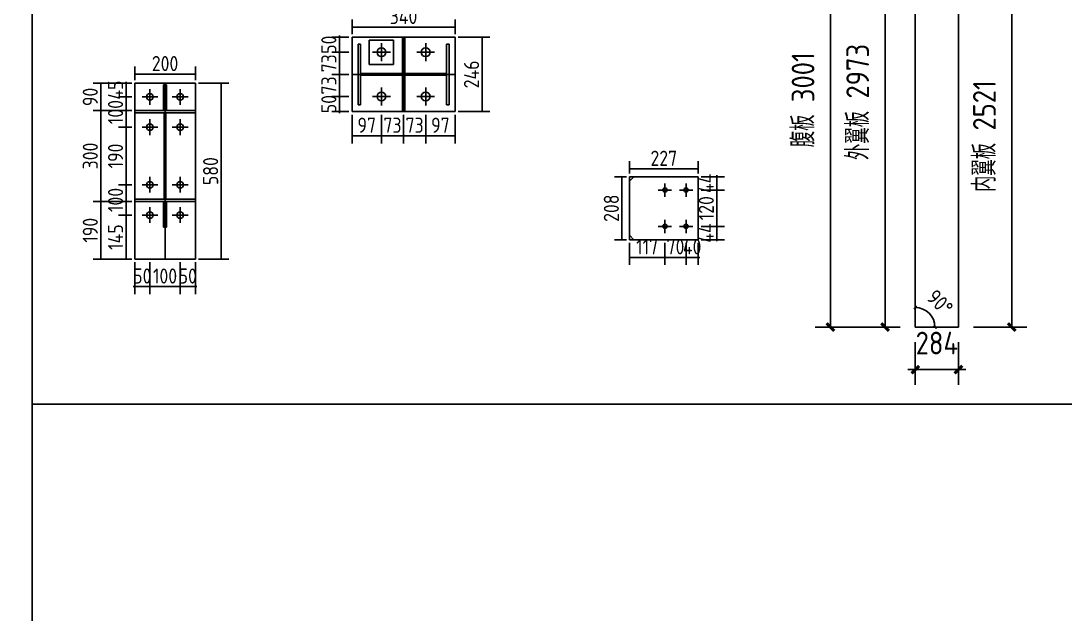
# Model space of a CAD drawing. Extents: x 533809 to 747315, y -17138 to 180511.
# Drawn here: x 640314 to 647204, y 120077 to 123992 of the extents above; entities that cross this region are included whole.
import ezdxf

# ---------------------------------------------------------------- set-up
doc = ezdxf.new("R2010")
doc.units = 0
doc.header["$LTSCALE"] = 1000
doc.header["$MEASUREMENT"] = 0
doc.layers.add('AXIS', color=3, linetype='Continuous')
doc.layers.add('DOTE', color=1, linetype='Continuous')
doc.styles.get("Standard").update_dxf_attribs({"font": 'gbenor.shx', "bigfont": 'gbcbig.shx'})
doc.dimstyles.get("Standard").update_dxf_attribs({"dimscale": 100, "dimtxt": 3.5, "dimasz": 1, "dimexe": 2.5, "dimexo": 3, "dimgap": 1.5, "dimtad": 1, "dimdec": 0, "dimzin": 0, "dimdsep": 46, "dimtxsty": 'Standard', "dimblk": 'ARCHTICK', "dimcen": 0.09, "dimadec": 0, "dimazin": 0, "dimtfac": 1, "dimtdec": 0, "dimtix": 1, "dimtmove": 2, "dimatfit": 3, "dimfxl": 1, "dimtolj": 1, "dimtzin": 0, "dimarcsym": 0})

# ---------------------------------------------------------------- blocks, each defined once
blk = doc.blocks.new('_ArchTick')
at = {"color": 0, "linetype": 'ByBlock', "const_width": 0.4}
blk.add_lwpolyline([(-0.5, -0.5), (0.5, 0.5)], dxfattribs=at)
blk = doc.blocks.new('*D713')
at = {"color": 3, "lineweight": -2}
for p, q in [((641045, 123580.4), (640958.2, 123580.4)), ((641008.2, 123580.4), (641008.2, 123590.4)), ((641008.2, 123580.4), (641008.2, 123490.4)), ((641045, 123490.4), (640958.2, 123490.4)), ((641008.2, 123490.4), (641008.2, 123480.4))]:
    blk.add_line(p, q, dxfattribs=at)
at = {"layer": 'Defpoints', "color": 0}
for p in [(641065, 123580.4), (641008.2, 123490.4), (641065, 123490.4)]:
    blk.add_point(p, dxfattribs=at)
at = {"color": 3, "lineweight": -2, "xscale": 10, "yscale": 10, "zscale": 10}
for p, rotation in [((641008.2, 123580.4), 270), ((641008.2, 123490.4), 90)]:
    blk.add_blockref('_ArchTick', p, dxfattribs=dict(at, rotation=rotation))
at = {"color": 0, "insert": (640938.2, 123535.4), "char_height": 100, "attachment_point": 5, "rotation": 90}
blk.add_mtext('\\A1;45', dxfattribs=at)
blk = doc.blocks.new('*D675')
at = {"color": 3, "lineweight": -2}
for p, q in [((641045, 123490.4), (640958.2, 123490.4)), ((641008.2, 123490.4), (641008.2, 123290.4)), ((641045, 123290.4), (640958.2, 123290.4))]:
    blk.add_line(p, q, dxfattribs=at)
at = {"layer": 'Defpoints', "color": 0}
for p in [(641065, 123490.4), (641008.2, 123290.4), (641065, 123290.4)]:
    blk.add_point(p, dxfattribs=at)
at = {"color": 3, "lineweight": -2, "xscale": 10, "yscale": 10, "zscale": 10}
for p, rotation in [((641008.2, 123490.4), 90), ((641008.2, 123290.4), 270)]:
    blk.add_blockref('_ArchTick', p, dxfattribs=dict(at, rotation=rotation))
at = {"color": 0, "insert": (640938.2, 123390.4), "char_height": 100, "attachment_point": 5, "rotation": 90}
blk.add_mtext('\\A1;100', dxfattribs=at)
blk = doc.blocks.new('*D676')
at = {"color": 3, "lineweight": -2}
for p, q in [((641045, 123290.4), (640958.2, 123290.4)), ((641008.2, 123290.4), (641008.2, 122910.4)), ((641045, 122910.4), (640958.2, 122910.4))]:
    blk.add_line(p, q, dxfattribs=at)
at = {"layer": 'Defpoints', "color": 0}
for p in [(641065, 123290.4), (641008.2, 122910.4), (641065, 122910.4)]:
    blk.add_point(p, dxfattribs=at)
at = {"color": 3, "lineweight": -2, "xscale": 10, "yscale": 10, "zscale": 10}
for p, rotation in [((641008.2, 123290.4), 90), ((641008.2, 122910.4), 270)]:
    blk.add_blockref('_ArchTick', p, dxfattribs=dict(at, rotation=rotation))
at = {"color": 0, "insert": (640938.2, 123100.4), "char_height": 100, "attachment_point": 5, "rotation": 90}
blk.add_mtext('\\A1;190', dxfattribs=at)
blk = doc.blocks.new('*D677')
at = {"color": 3, "lineweight": -2}
for p, q in [((641045, 122910.4), (640958.2, 122910.4)), ((641008.2, 122910.4), (641008.2, 122710.4)), ((641045, 122710.4), (640958.2, 122710.4))]:
    blk.add_line(p, q, dxfattribs=at)
at = {"layer": 'Defpoints', "color": 0}
for p in [(641065, 122910.4), (641008.2, 122710.4), (641065, 122710.4)]:
    blk.add_point(p, dxfattribs=at)
at = {"color": 3, "lineweight": -2, "xscale": 10, "yscale": 10, "zscale": 10}
for p, rotation in [((641008.2, 122910.4), 90), ((641008.2, 122710.4), 270)]:
    blk.add_blockref('_ArchTick', p, dxfattribs=dict(at, rotation=rotation))
at = {"color": 0, "insert": (640938.2, 122810.4), "char_height": 100, "attachment_point": 5, "rotation": 90}
blk.add_mtext('\\A1;100', dxfattribs=at)
blk = doc.blocks.new('*D714')
at = {"color": 3, "lineweight": -2}
for p, q in [((641045, 122710.4), (640958.2, 122710.4)), ((641008.2, 122710.4), (641008.2, 122420.4)), ((641045, 122420.4), (640958.2, 122420.4))]:
    blk.add_line(p, q, dxfattribs=at)
at = {"layer": 'Defpoints', "color": 0}
for p in [(641065, 122710.4), (641008.2, 122420.4), (641065, 122420.4)]:
    blk.add_point(p, dxfattribs=at)
at = {"color": 3, "lineweight": -2, "xscale": 10, "yscale": 10, "zscale": 10}
for p, rotation in [((641008.2, 122710.4), 90), ((641008.2, 122420.4), 270)]:
    blk.add_blockref('_ArchTick', p, dxfattribs=dict(at, rotation=rotation))
at = {"color": 0, "insert": (640938.2, 122565.4), "char_height": 100, "attachment_point": 5, "rotation": 90}
blk.add_mtext('\\A1;145', dxfattribs=at)
blk = doc.blocks.new('*D678')
at = {"color": 3, "lineweight": -2}
for p, q in [((641065, 122400.4), (641065, 122188.3)), ((641165, 122400.4), (641165, 122188.3)), ((641065, 122238.3), (641055, 122238.3)), ((641065, 122238.3), (641165, 122238.3)), ((641165, 122238.3), (641175, 122238.3))]:
    blk.add_line(p, q, dxfattribs=at)
at = {"layer": 'Defpoints', "color": 0}
for p in [(641065, 122420.4), (641165, 122420.4), (641165, 122238.3)]:
    blk.add_point(p, dxfattribs=at)
at = {"color": 3, "lineweight": -2, "xscale": 10, "yscale": 10, "zscale": 10}
blk.add_blockref('_ArchTick', (641065, 122238.3), dxfattribs=at)
at = {"color": 3, "lineweight": -2, "xscale": 10, "yscale": 10, "zscale": 10, "rotation": 180}
blk.add_blockref('_ArchTick', (641165, 122238.3), dxfattribs=at)
at = {"color": 0, "insert": (641115, 122308.3), "char_height": 100, "attachment_point": 5}
blk.add_mtext('\\A1;50', dxfattribs=at)
blk = doc.blocks.new('*D679')
at = {"color": 3, "lineweight": -2}
for p, q in [((641165, 122400.4), (641165, 122188.3)), ((641365, 122400.4), (641365, 122188.3)), ((641165, 122238.3), (641365, 122238.3))]:
    blk.add_line(p, q, dxfattribs=at)
at = {"layer": 'Defpoints', "color": 0}
for p in [(641165, 122420.4), (641365, 122420.4), (641365, 122238.3)]:
    blk.add_point(p, dxfattribs=at)
at = {"color": 3, "lineweight": -2, "xscale": 10, "yscale": 10, "zscale": 10, "rotation": 180}
blk.add_blockref('_ArchTick', (641165, 122238.3), dxfattribs=at)
at = {"color": 3, "lineweight": -2, "xscale": 10, "yscale": 10, "zscale": 10}
blk.add_blockref('_ArchTick', (641365, 122238.3), dxfattribs=at)
at = {"color": 0, "insert": (641265, 122308.3), "char_height": 100, "attachment_point": 5}
blk.add_mtext('\\A1;100', dxfattribs=at)
blk = doc.blocks.new('*D715')
at = {"color": 3, "lineweight": -2}
for p, q in [((641365, 122400.4), (641365, 122188.3)), ((641465, 122400.4), (641465, 122188.3)), ((641365, 122238.3), (641355, 122238.3)), ((641365, 122238.3), (641465, 122238.3)), ((641465, 122238.3), (641475, 122238.3))]:
    blk.add_line(p, q, dxfattribs=at)
at = {"layer": 'Defpoints', "color": 0}
for p in [(641365, 122420.4), (641465, 122420.4), (641465, 122238.3)]:
    blk.add_point(p, dxfattribs=at)
at = {"color": 3, "lineweight": -2, "xscale": 10, "yscale": 10, "zscale": 10}
blk.add_blockref('_ArchTick', (641365, 122238.3), dxfattribs=at)
at = {"color": 3, "lineweight": -2, "xscale": 10, "yscale": 10, "zscale": 10, "rotation": 180}
blk.add_blockref('_ArchTick', (641465, 122238.3), dxfattribs=at)
at = {"color": 0, "insert": (641415, 122308.3), "char_height": 100, "attachment_point": 5}
blk.add_mtext('\\A1;50', dxfattribs=at)
blk = doc.blocks.new('*D716')
at = {"color": 3, "lineweight": -2}
for p, q in [((641045, 123580.4), (640791.7, 123580.4)), ((640841.7, 123580.4), (640841.7, 123400.4)), ((641045, 123400.4), (640791.7, 123400.4))]:
    blk.add_line(p, q, dxfattribs=at)
at = {"layer": 'Defpoints', "color": 0}
for p in [(641065, 123580.4), (640841.7, 123400.4), (641065, 123400.4)]:
    blk.add_point(p, dxfattribs=at)
at = {"color": 3, "lineweight": -2, "xscale": 10, "yscale": 10, "zscale": 10}
for p, rotation in [((640841.7, 123580.4), 90), ((640841.7, 123400.4), 270)]:
    blk.add_blockref('_ArchTick', p, dxfattribs=dict(at, rotation=rotation))
at = {"color": 0, "insert": (640771.7, 123490.4), "char_height": 100, "attachment_point": 5, "rotation": 90}
blk.add_mtext('\\A1;90', dxfattribs=at)
blk = doc.blocks.new('*D717')
at = {"color": 3, "lineweight": -2}
for p, q in [((641045, 123400.4), (640791.7, 123400.4)), ((640841.7, 123400.4), (640841.7, 122800.4)), ((641045, 122800.4), (640791.7, 122800.4))]:
    blk.add_line(p, q, dxfattribs=at)
at = {"layer": 'Defpoints', "color": 0}
for p in [(641065, 123400.4), (640841.7, 122800.4), (641065, 122800.4)]:
    blk.add_point(p, dxfattribs=at)
at = {"color": 3, "lineweight": -2, "xscale": 10, "yscale": 10, "zscale": 10}
for p, rotation in [((640841.7, 123400.4), 90), ((640841.7, 122800.4), 270)]:
    blk.add_blockref('_ArchTick', p, dxfattribs=dict(at, rotation=rotation))
at = {"color": 0, "insert": (640771.7, 123100.4), "char_height": 100, "attachment_point": 5, "rotation": 90}
blk.add_mtext('\\A1;300', dxfattribs=at)
blk = doc.blocks.new('*D718')
at = {"color": 3, "lineweight": -2}
for p, q in [((641045, 122800.4), (640791.7, 122800.4)), ((640841.7, 122800.4), (640841.7, 122420.4)), ((641045, 122420.4), (640791.7, 122420.4))]:
    blk.add_line(p, q, dxfattribs=at)
at = {"layer": 'Defpoints', "color": 0}
for p in [(641065, 122800.4), (640841.7, 122420.4), (641065, 122420.4)]:
    blk.add_point(p, dxfattribs=at)
at = {"color": 3, "lineweight": -2, "xscale": 10, "yscale": 10, "zscale": 10}
for p, rotation in [((640841.7, 122800.4), 90), ((640841.7, 122420.4), 270)]:
    blk.add_blockref('_ArchTick', p, dxfattribs=dict(at, rotation=rotation))
at = {"color": 0, "insert": (640771.7, 122610.4), "char_height": 100, "attachment_point": 5, "rotation": 90}
blk.add_mtext('\\A1;190', dxfattribs=at)
blk = doc.blocks.new('*D719')
at = {"color": 3, "lineweight": -2}
for p, q in [((641485, 123580.4), (641685.7, 123580.4)), ((641635.7, 123580.4), (641635.7, 122420.4)), ((641485, 122420.4), (641685.7, 122420.4))]:
    blk.add_line(p, q, dxfattribs=at)
at = {"layer": 'Defpoints', "color": 0}
for p in [(641465, 123580.4), (641465, 122420.4), (641635.7, 122420.4)]:
    blk.add_point(p, dxfattribs=at)
at = {"color": 3, "lineweight": -2, "xscale": 10, "yscale": 10, "zscale": 10}
for p, rotation in [((641635.7, 123580.4), 90), ((641635.7, 122420.4), 270)]:
    blk.add_blockref('_ArchTick', p, dxfattribs=dict(at, rotation=rotation))
at = {"color": 0, "insert": (641565.7, 123000.4), "char_height": 100, "attachment_point": 5, "rotation": 90}
blk.add_mtext('\\A1;580', dxfattribs=at)
blk = doc.blocks.new('*D720')
at = {"color": 3, "lineweight": -2}
for p, q in [((641065, 123600.4), (641065, 123690.5)), ((641465, 123600.4), (641465, 123690.5)), ((641465, 123640.5), (641065, 123640.5))]:
    blk.add_line(p, q, dxfattribs=at)
at = {"layer": 'Defpoints', "color": 0}
for p in [(641065, 123640.5), (641065, 123580.4), (641465, 123580.4)]:
    blk.add_point(p, dxfattribs=at)
at = {"color": 3, "lineweight": -2, "xscale": 10, "yscale": 10, "zscale": 10, "rotation": 180}
blk.add_blockref('_ArchTick', (641065, 123640.5), dxfattribs=at)
at = {"color": 3, "lineweight": -2, "xscale": 10, "yscale": 10, "zscale": 10}
blk.add_blockref('_ArchTick', (641465, 123640.5), dxfattribs=at)
at = {"color": 0, "insert": (641265, 123710.5), "char_height": 100, "attachment_point": 5}
blk.add_mtext('\\A1;200', dxfattribs=at)
blk = doc.blocks.new('*D680')
at = {"color": 3, "lineweight": -2}
for p, q in [((642498.7, 123373), (642498.7, 123183.6)), ((642692.7, 123373), (642692.7, 123183.6)), ((642498.7, 123233.6), (642692.7, 123233.6))]:
    blk.add_line(p, q, dxfattribs=at)
at = {"layer": 'Defpoints', "color": 0}
for p in [(642498.7, 123393), (642692.7, 123393), (642692.7, 123233.6)]:
    blk.add_point(p, dxfattribs=at)
at = {"color": 3, "lineweight": -2, "xscale": 10, "yscale": 10, "zscale": 10, "rotation": 180}
blk.add_blockref('_ArchTick', (642498.7, 123233.6), dxfattribs=at)
at = {"color": 3, "lineweight": -2, "xscale": 10, "yscale": 10, "zscale": 10}
blk.add_blockref('_ArchTick', (642692.7, 123233.6), dxfattribs=at)
at = {"color": 0, "insert": (642595.7, 123303.6), "char_height": 100, "attachment_point": 5}
blk.add_mtext('\\A1;97', dxfattribs=at)
blk = doc.blocks.new('*D681')
at = {"color": 3, "lineweight": -2}
for p, q in [((642692.7, 123373), (642692.7, 123183.6)), ((642838.7, 123373), (642838.7, 123183.6)), ((642692.7, 123233.6), (642838.7, 123233.6))]:
    blk.add_line(p, q, dxfattribs=at)
at = {"layer": 'Defpoints', "color": 0}
for p in [(642692.7, 123393), (642838.7, 123393), (642838.7, 123233.6)]:
    blk.add_point(p, dxfattribs=at)
at = {"color": 3, "lineweight": -2, "xscale": 10, "yscale": 10, "zscale": 10, "rotation": 180}
blk.add_blockref('_ArchTick', (642692.7, 123233.6), dxfattribs=at)
at = {"color": 3, "lineweight": -2, "xscale": 10, "yscale": 10, "zscale": 10}
blk.add_blockref('_ArchTick', (642838.7, 123233.6), dxfattribs=at)
at = {"color": 0, "insert": (642765.7, 123303.6), "char_height": 100, "attachment_point": 5}
blk.add_mtext('\\A1;73', dxfattribs=at)
blk = doc.blocks.new('*D682')
at = {"color": 3, "lineweight": -2}
for p, q in [((642838.7, 123373), (642838.7, 123183.6)), ((642984.7, 123373), (642984.7, 123183.6)), ((642838.7, 123233.6), (642984.7, 123233.6))]:
    blk.add_line(p, q, dxfattribs=at)
at = {"layer": 'Defpoints', "color": 0}
for p in [(642838.7, 123393), (642984.7, 123393), (642984.7, 123233.6)]:
    blk.add_point(p, dxfattribs=at)
at = {"color": 3, "lineweight": -2, "xscale": 10, "yscale": 10, "zscale": 10, "rotation": 180}
blk.add_blockref('_ArchTick', (642838.7, 123233.6), dxfattribs=at)
at = {"color": 3, "lineweight": -2, "xscale": 10, "yscale": 10, "zscale": 10}
blk.add_blockref('_ArchTick', (642984.7, 123233.6), dxfattribs=at)
at = {"color": 0, "insert": (642911.7, 123303.6), "char_height": 100, "attachment_point": 5}
blk.add_mtext('\\A1;73', dxfattribs=at)
blk = doc.blocks.new('*D683')
at = {"color": 3, "lineweight": -2}
for p, q in [((642984.7, 123373), (642984.7, 123183.6)), ((643178.7, 123373), (643178.7, 123183.6)), ((642984.7, 123233.6), (643178.7, 123233.6))]:
    blk.add_line(p, q, dxfattribs=at)
at = {"layer": 'Defpoints', "color": 0}
for p in [(642984.7, 123393), (643178.7, 123393), (643178.7, 123233.6)]:
    blk.add_point(p, dxfattribs=at)
at = {"color": 3, "lineweight": -2, "xscale": 10, "yscale": 10, "zscale": 10, "rotation": 180}
blk.add_blockref('_ArchTick', (642984.7, 123233.6), dxfattribs=at)
at = {"color": 3, "lineweight": -2, "xscale": 10, "yscale": 10, "zscale": 10}
blk.add_blockref('_ArchTick', (643178.7, 123233.6), dxfattribs=at)
at = {"color": 0, "insert": (643081.7, 123303.6), "char_height": 100, "attachment_point": 5}
blk.add_mtext('\\A1;97', dxfattribs=at)
blk = doc.blocks.new('*D658')
at = {"color": 3, "lineweight": -2}
for p, q in [((642478.7, 123493), (642365.8, 123493)), ((642415.8, 123493), (642415.8, 123503)), ((642415.8, 123393), (642415.8, 123493)), ((642478.7, 123393), (642365.8, 123393)), ((642415.8, 123393), (642415.8, 123383))]:
    blk.add_line(p, q, dxfattribs=at)
at = {"layer": 'Defpoints', "color": 0}
for p in [(642415.8, 123493), (642498.7, 123493), (642498.7, 123393)]:
    blk.add_point(p, dxfattribs=at)
at = {"color": 3, "lineweight": -2, "xscale": 10, "yscale": 10, "zscale": 10}
for p, rotation in [((642415.8, 123493), 270), ((642415.8, 123393), 90)]:
    blk.add_blockref('_ArchTick', p, dxfattribs=dict(at, rotation=rotation))
at = {"color": 0, "insert": (642345.8, 123443), "char_height": 100, "attachment_point": 5, "rotation": 90}
blk.add_mtext('\\A1;50', dxfattribs=at)
blk = doc.blocks.new('*D684')
at = {"color": 3, "lineweight": -2}
for p, q in [((642478.7, 123639), (642365.8, 123639)), ((642415.8, 123493), (642415.8, 123639)), ((642478.7, 123493), (642365.8, 123493))]:
    blk.add_line(p, q, dxfattribs=at)
at = {"layer": 'Defpoints', "color": 0}
for p in [(642415.8, 123639), (642498.7, 123639), (642498.7, 123493)]:
    blk.add_point(p, dxfattribs=at)
at = {"color": 3, "lineweight": -2, "xscale": 10, "yscale": 10, "zscale": 10}
for p, rotation in [((642415.8, 123639), 90), ((642415.8, 123493), 270)]:
    blk.add_blockref('_ArchTick', p, dxfattribs=dict(at, rotation=rotation))
at = {"color": 0, "insert": (642345.8, 123566), "char_height": 100, "attachment_point": 5, "rotation": 90}
blk.add_mtext('\\A1;73', dxfattribs=at)
blk = doc.blocks.new('*D685')
at = {"color": 3, "lineweight": -2}
for p, q in [((642478.7, 123785), (642365.8, 123785)), ((642415.8, 123639), (642415.8, 123785)), ((642478.7, 123639), (642365.8, 123639))]:
    blk.add_line(p, q, dxfattribs=at)
at = {"layer": 'Defpoints', "color": 0}
for p in [(642415.8, 123785), (642498.7, 123785), (642498.7, 123639)]:
    blk.add_point(p, dxfattribs=at)
at = {"color": 3, "lineweight": -2, "xscale": 10, "yscale": 10, "zscale": 10}
for p, rotation in [((642415.8, 123785), 90), ((642415.8, 123639), 270)]:
    blk.add_blockref('_ArchTick', p, dxfattribs=dict(at, rotation=rotation))
at = {"color": 0, "insert": (642345.8, 123712), "char_height": 100, "attachment_point": 5, "rotation": 90}
blk.add_mtext('\\A1;73', dxfattribs=at)
blk = doc.blocks.new('*D686')
at = {"color": 3, "lineweight": -2}
for p, q in [((642478.7, 123885), (642365.8, 123885)), ((642415.8, 123885), (642415.8, 123895)), ((642415.8, 123785), (642415.8, 123885)), ((642478.7, 123785), (642365.8, 123785)), ((642415.8, 123785), (642415.8, 123775))]:
    blk.add_line(p, q, dxfattribs=at)
at = {"layer": 'Defpoints', "color": 0}
for p in [(642415.8, 123885), (642498.7, 123885), (642498.7, 123785)]:
    blk.add_point(p, dxfattribs=at)
at = {"color": 3, "lineweight": -2, "xscale": 10, "yscale": 10, "zscale": 10}
for p, rotation in [((642415.8, 123885), 270), ((642415.8, 123785), 90)]:
    blk.add_blockref('_ArchTick', p, dxfattribs=dict(at, rotation=rotation))
at = {"color": 0, "insert": (642345.8, 123835), "char_height": 100, "attachment_point": 5, "rotation": 90}
blk.add_mtext('\\A1;50', dxfattribs=at)
blk = doc.blocks.new('*D687')
at = {"color": 3, "lineweight": -2}
for p, q in [((642498.7, 123905), (642498.7, 124001.2)), ((643178.7, 123905), (643178.7, 124001.2)), ((643178.7, 123951.2), (642498.7, 123951.2))]:
    blk.add_line(p, q, dxfattribs=at)
at = {"layer": 'Defpoints', "color": 0}
for p in [(642498.7, 123951.2), (642498.7, 123885), (643178.7, 123885)]:
    blk.add_point(p, dxfattribs=at)
at = {"color": 3, "lineweight": -2, "xscale": 10, "yscale": 10, "zscale": 10, "rotation": 180}
blk.add_blockref('_ArchTick', (642498.7, 123951.2), dxfattribs=at)
at = {"color": 3, "lineweight": -2, "xscale": 10, "yscale": 10, "zscale": 10}
blk.add_blockref('_ArchTick', (643178.7, 123951.2), dxfattribs=at)
at = {"color": 0, "insert": (642838.7, 124021.2), "char_height": 100, "attachment_point": 5}
blk.add_mtext('\\A1;340', dxfattribs=at)
blk = doc.blocks.new('*D688')
at = {"color": 3, "lineweight": -2}
for p, q in [((643198.7, 123885), (643407.2, 123885)), ((643357.2, 123393), (643357.2, 123885)), ((643198.7, 123393), (643407.2, 123393))]:
    blk.add_line(p, q, dxfattribs=at)
at = {"layer": 'Defpoints', "color": 0}
for p in [(643178.7, 123885), (643357.2, 123885), (643178.7, 123393)]:
    blk.add_point(p, dxfattribs=at)
at = {"color": 3, "lineweight": -2, "xscale": 10, "yscale": 10, "zscale": 10}
for p, rotation in [((643357.2, 123885), 90), ((643357.2, 123393), 270)]:
    blk.add_blockref('_ArchTick', p, dxfattribs=dict(at, rotation=rotation))
at = {"color": 0, "insert": (643287.2, 123639), "char_height": 100, "attachment_point": 5, "rotation": 90}
blk.add_mtext('\\A1;246', dxfattribs=at)
blk = doc.blocks.new('*D698')
at = {"color": 3, "lineweight": -2}
for p, q in [((644329, 122527.9), (644329, 122381.1)), ((644563, 122527.9), (644563, 122381.1)), ((644329, 122431.1), (644563, 122431.1))]:
    blk.add_line(p, q, dxfattribs=at)
at = {"layer": 'Defpoints', "color": 0}
for p in [(644329, 122547.9), (644563, 122547.9), (644563, 122431.1)]:
    blk.add_point(p, dxfattribs=at)
at = {"color": 3, "lineweight": -2, "xscale": 10, "yscale": 10, "zscale": 10, "rotation": 180}
blk.add_blockref('_ArchTick', (644329, 122431.1), dxfattribs=at)
at = {"color": 3, "lineweight": -2, "xscale": 10, "yscale": 10, "zscale": 10}
blk.add_blockref('_ArchTick', (644563, 122431.1), dxfattribs=at)
at = {"color": 0, "insert": (644446, 122501.1), "char_height": 100, "attachment_point": 5}
blk.add_mtext('\\A1;117', dxfattribs=at)
blk = doc.blocks.new('*D664')
at = {"color": 3, "lineweight": -2}
for p, q in [((644563, 122527.9), (644563, 122381.1)), ((644703, 122527.9), (644703, 122381.1)), ((644563, 122431.1), (644703, 122431.1))]:
    blk.add_line(p, q, dxfattribs=at)
at = {"layer": 'Defpoints', "color": 0}
for p in [(644563, 122547.9), (644703, 122547.9), (644703, 122431.1)]:
    blk.add_point(p, dxfattribs=at)
at = {"color": 3, "lineweight": -2, "xscale": 10, "yscale": 10, "zscale": 10, "rotation": 180}
blk.add_blockref('_ArchTick', (644563, 122431.1), dxfattribs=at)
at = {"color": 3, "lineweight": -2, "xscale": 10, "yscale": 10, "zscale": 10}
blk.add_blockref('_ArchTick', (644703, 122431.1), dxfattribs=at)
at = {"color": 0, "insert": (644633, 122501.1), "char_height": 100, "attachment_point": 5}
blk.add_mtext('\\A1;70', dxfattribs=at)
blk = doc.blocks.new('*D699')
at = {"color": 3, "lineweight": -2}
for p, q in [((644703, 122527.9), (644703, 122381.1)), ((644783, 122527.9), (644783, 122381.1)), ((644703, 122431.1), (644693, 122431.1)), ((644703, 122431.1), (644783, 122431.1)), ((644783, 122431.1), (644793, 122431.1))]:
    blk.add_line(p, q, dxfattribs=at)
at = {"layer": 'Defpoints', "color": 0}
for p in [(644703, 122547.9), (644783, 122547.9), (644783, 122431.1)]:
    blk.add_point(p, dxfattribs=at)
at = {"color": 3, "lineweight": -2, "xscale": 10, "yscale": 10, "zscale": 10}
blk.add_blockref('_ArchTick', (644703, 122431.1), dxfattribs=at)
at = {"color": 3, "lineweight": -2, "xscale": 10, "yscale": 10, "zscale": 10, "rotation": 180}
blk.add_blockref('_ArchTick', (644783, 122431.1), dxfattribs=at)
at = {"color": 0, "insert": (644743, 122501.1), "char_height": 100, "attachment_point": 5}
blk.add_mtext('\\A1;40', dxfattribs=at)
blk = doc.blocks.new('*D665')
at = {"color": 3, "lineweight": -2}
for p, q in [((644906.1, 122635.9), (644906.1, 122645.9)), ((644803, 122635.9), (644956.1, 122635.9)), ((644906.1, 122547.9), (644906.1, 122635.9)), ((644803, 122547.9), (644956.1, 122547.9)), ((644906.1, 122547.9), (644906.1, 122537.9))]:
    blk.add_line(p, q, dxfattribs=at)
at = {"layer": 'Defpoints', "color": 0}
for p in [(644783, 122635.9), (644906.1, 122635.9), (644783, 122547.9)]:
    blk.add_point(p, dxfattribs=at)
at = {"color": 3, "lineweight": -2, "xscale": 10, "yscale": 10, "zscale": 10}
for p, rotation in [((644906.1, 122635.9), 270), ((644906.1, 122547.9), 90)]:
    blk.add_blockref('_ArchTick', p, dxfattribs=dict(at, rotation=rotation))
at = {"color": 0, "insert": (644836.1, 122591.9), "char_height": 100, "attachment_point": 5, "rotation": 90}
blk.add_mtext('\\A1;44', dxfattribs=at)
blk = doc.blocks.new('*D666')
at = {"color": 3, "lineweight": -2}
for p, q in [((644803, 122875.9), (644956.1, 122875.9)), ((644906.1, 122635.9), (644906.1, 122875.9)), ((644803, 122635.9), (644956.1, 122635.9))]:
    blk.add_line(p, q, dxfattribs=at)
at = {"layer": 'Defpoints', "color": 0}
for p in [(644783, 122875.9), (644906.1, 122875.9), (644783, 122635.9)]:
    blk.add_point(p, dxfattribs=at)
at = {"color": 3, "lineweight": -2, "xscale": 10, "yscale": 10, "zscale": 10}
for p, rotation in [((644906.1, 122875.9), 90), ((644906.1, 122635.9), 270)]:
    blk.add_blockref('_ArchTick', p, dxfattribs=dict(at, rotation=rotation))
at = {"color": 0, "insert": (644836.1, 122755.9), "char_height": 100, "attachment_point": 5, "rotation": 90}
blk.add_mtext('\\A1;120', dxfattribs=at)
blk = doc.blocks.new('*D700')
at = {"color": 3, "lineweight": -2}
for p, q in [((644803, 122963.9), (644956.1, 122963.9)), ((644906.1, 122963.9), (644906.1, 122973.9)), ((644906.1, 122875.9), (644906.1, 122963.9)), ((644803, 122875.9), (644956.1, 122875.9)), ((644906.1, 122875.9), (644906.1, 122865.9))]:
    blk.add_line(p, q, dxfattribs=at)
at = {"layer": 'Defpoints', "color": 0}
for p in [(644783, 122963.9), (644906.1, 122963.9), (644783, 122875.9)]:
    blk.add_point(p, dxfattribs=at)
at = {"color": 3, "lineweight": -2, "xscale": 10, "yscale": 10, "zscale": 10}
for p, rotation in [((644906.1, 122963.9), 270), ((644906.1, 122875.9), 90)]:
    blk.add_blockref('_ArchTick', p, dxfattribs=dict(at, rotation=rotation))
at = {"color": 0, "insert": (644836.1, 122919.9), "char_height": 100, "attachment_point": 5, "rotation": 90}
blk.add_mtext('\\A1;44', dxfattribs=at)
blk = doc.blocks.new('*D701')
at = {"color": 3, "lineweight": -2}
for p, q in [((644329, 122983.9), (644329, 123065.3)), ((644783, 122983.9), (644783, 123065.3)), ((644783, 123015.3), (644329, 123015.3))]:
    blk.add_line(p, q, dxfattribs=at)
at = {"layer": 'Defpoints', "color": 0}
for p in [(644329, 123015.3), (644329, 122963.9), (644783, 122963.9)]:
    blk.add_point(p, dxfattribs=at)
at = {"color": 3, "lineweight": -2, "xscale": 10, "yscale": 10, "zscale": 10, "rotation": 180}
blk.add_blockref('_ArchTick', (644329, 123015.3), dxfattribs=at)
at = {"color": 3, "lineweight": -2, "xscale": 10, "yscale": 10, "zscale": 10}
blk.add_blockref('_ArchTick', (644783, 123015.3), dxfattribs=at)
at = {"color": 0, "insert": (644556, 123085.3), "char_height": 100, "attachment_point": 5}
blk.add_mtext('\\A1;227', dxfattribs=at)
blk = doc.blocks.new('*D702')
at = {"color": 3, "lineweight": -2}
for p, q in [((644309, 122963.9), (644229.9, 122963.9)), ((644279.9, 122547.9), (644279.9, 122963.9)), ((644309, 122547.9), (644229.9, 122547.9))]:
    blk.add_line(p, q, dxfattribs=at)
at = {"layer": 'Defpoints', "color": 0}
for p in [(644279.9, 122963.9), (644329, 122963.9), (644329, 122547.9)]:
    blk.add_point(p, dxfattribs=at)
at = {"color": 3, "lineweight": -2, "xscale": 10, "yscale": 10, "zscale": 10}
for p, rotation in [((644279.9, 122963.9), 90), ((644279.9, 122547.9), 270)]:
    blk.add_blockref('_ArchTick', p, dxfattribs=dict(at, rotation=rotation))
at = {"color": 0, "insert": (644209.9, 122755.9), "char_height": 100, "attachment_point": 5, "rotation": 90}
blk.add_mtext('\\A1;208', dxfattribs=at)
blk = doc.blocks.new('*D773')
at = {"layer": 'AXIS', "color": 3, "lineweight": -2}
for p, q in [((646215.4, 121870.9), (646215.4, 121590.7)), ((646499.4, 121870.9), (646499.4, 121590.7)), ((646215.4, 121690.7), (646165.4, 121690.7)), ((646499.4, 121690.7), (646215.4, 121690.7)), ((646499.4, 121690.7), (646549.4, 121690.7))]:
    blk.add_line(p, q, dxfattribs=at)
at = {"layer": 'Defpoints', "color": 0}
for p in [(646215.4, 121970.9), (646499.4, 121970.9), (646215.4, 121690.7)]:
    blk.add_point(p, dxfattribs=at)
at = {"layer": 'AXIS', "color": 3, "lineweight": -2, "xscale": 50, "yscale": 50, "zscale": 50}
for p, rotation in [((646215.4, 121690.7), 359.9999999999941), ((646499.4, 121690.7), 179.9999999999941)]:
    blk.add_blockref('_ArchTick', p, dxfattribs=dict(at, rotation=rotation))
at = {"layer": 'AXIS', "color": 0, "insert": (646357.4, 121865.7), "char_height": 150, "attachment_point": 5}
blk.add_mtext('\\A1;284', dxfattribs=at)
blk = doc.blocks.new('*D774')
at = {"layer": 'AXIS', "color": 3, "lineweight": -2}
for p, q in [((646115.4, 124943.6), (645915.4, 124943.6)), ((646015.4, 121970.9), (646015.4, 124943.6)), ((646115.4, 121970.9), (645915.4, 121970.9))]:
    blk.add_line(p, q, dxfattribs=at)
at = {"layer": 'Defpoints', "color": 0}
for p in [(646015.4, 124943.6), (646215.4, 124943.6), (646215.4, 121970.9)]:
    blk.add_point(p, dxfattribs=at)
at = {"layer": 'AXIS', "color": 3, "lineweight": -2, "xscale": 50, "yscale": 50, "zscale": 50}
for p, rotation in [((646015.4, 124943.6), 90), ((646015.4, 121970.9), 270)]:
    blk.add_blockref('_ArchTick', p, dxfattribs=dict(at, rotation=rotation))
at = {"layer": 'AXIS', "color": 0, "insert": (645835.4, 123457.2), "char_height": 150, "attachment_point": 5, "rotation": 90}
blk.add_mtext('\\A1;外翼板 2973', dxfattribs=at)
blk = doc.blocks.new('*D771')
at = {"layer": 'AXIS', "color": 3, "lineweight": -2}
for p, q in [((646115.4, 124972), (645554.8, 124972)), ((645654.8, 121970.9), (645654.8, 124972)), ((646115.4, 121970.9), (645554.8, 121970.9))]:
    blk.add_line(p, q, dxfattribs=at)
at = {"layer": 'Defpoints', "color": 0}
for p in [(645654.8, 124972), (646215.4, 124972), (646215.4, 121970.9)]:
    blk.add_point(p, dxfattribs=at)
at = {"layer": 'AXIS', "color": 3, "lineweight": -2, "xscale": 50, "yscale": 50, "zscale": 50}
for p, rotation in [((645654.8, 124972), 90), ((645654.8, 121970.9), 270)]:
    blk.add_blockref('_ArchTick', p, dxfattribs=dict(at, rotation=rotation))
at = {"layer": 'AXIS', "color": 0, "insert": (645474.8, 123471.4), "char_height": 150, "attachment_point": 5, "rotation": 90}
blk.add_mtext('\\A1;腹板 3001', dxfattribs=at)
blk = doc.blocks.new('*D776')
at = {"layer": 'AXIS', "color": 3, "lineweight": -2}
for p, q in [((646599.4, 124491.9), (646951.5, 124491.9)), ((646851.5, 121970.9), (646851.5, 124491.9)), ((646599.4, 121970.9), (646951.5, 121970.9))]:
    blk.add_line(p, q, dxfattribs=at)
at = {"layer": 'Defpoints', "color": 0}
for p in [(646499.4, 124491.9), (646851.5, 124491.9), (646499.4, 121970.9)]:
    blk.add_point(p, dxfattribs=at)
at = {"layer": 'AXIS', "color": 3, "lineweight": -2, "xscale": 50, "yscale": 50, "zscale": 50}
for p, rotation in [((646851.5, 124491.9), 90), ((646851.5, 121970.9), 270)]:
    blk.add_blockref('_ArchTick', p, dxfattribs=dict(at, rotation=rotation))
at = {"layer": 'AXIS', "color": 0, "insert": (646671.5, 123231.4), "char_height": 150, "attachment_point": 5, "rotation": 90}
blk.add_mtext('\\A1;内翼板 2521', dxfattribs=at)
blk = doc.blocks.new('*D778')
at = {"color": 0, "lineweight": -2}
blk.add_arc((646215.4, 121970.9), 129.7, 360, 90, dxfattribs=at)
at = {"layer": 'Defpoints', "color": 0}
for p in [(646215.4, 124943.6), (646327.7, 122035.7), (646215.4, 121970.9), (646215.4, 121970.9), (646499.4, 121970.9)]:
    blk.add_point(p, dxfattribs=at)
at = {"color": 0, "lineweight": -2, "xscale": 20, "yscale": 20, "zscale": 20}
for p, rotation in [((646215.4, 122100.5), 179.9999999999987), ((646345, 121970.9), 269.9999999999804)]:
    blk.add_blockref('_ArchTick', p, dxfattribs=dict(at, rotation=rotation))
at = {"color": 0, "insert": (646377.8, 122133.3), "char_height": 100, "attachment_point": 5, "rotation": 315}
blk.add_mtext('\\A1;90°', dxfattribs=at)

msp = doc.modelspace()

# ---------------------------------------------------------------- linework, layer by layer
for p, q in [((642498.7, 123885), (642498.7, 123393)), ((643178.7, 123885), (642498.7, 123885)), ((643178.7, 123393), (643178.7, 123885)), ((642692.7, 123844), (642692.7, 123726)), ((642984.7, 123844), (642984.7, 123726)), ((642751.7, 123785), (642633.7, 123785)), ((643043.7, 123785), (642925.7, 123785)), ((642838.7, 123639), (642538.7, 123639)), ((642838.7, 123639), (643138.7, 123639)), ((641065, 123580.4), (641065, 122420.4)), ((641465, 123580.4), (641065, 123580.4)), ((641165, 123542.4), (641165, 123438.4)), ((641365, 123542.4), (641365, 123438.4)), ((641465, 122420.4), (641465, 123580.4)), ((642692.7, 123552), (642692.7, 123434)), ((642984.7, 123552), (642984.7, 123434)), ((641217, 123490.4), (641113, 123490.4)), ((641417, 123490.4), (641313, 123490.4)), ((642751.7, 123493), (642633.7, 123493)), ((643043.7, 123493), (642925.7, 123493)), ((641065, 123400.4), (641065, 123384.4)), ((641165, 123342.4), (641165, 123238.4)), ((641365, 123342.4), (641365, 123238.4)), ((642498.7, 123393), (643178.7, 123393)), ((641217, 123290.4), (641113, 123290.4)), ((641417, 123290.4), (641313, 123290.4)), ((641165, 122962.4), (641165, 122858.4)), ((641365, 122962.4), (641365, 122858.4)), ((644329, 122547.9), (644329, 122963.9)), ((644329, 122963.9), (644783, 122963.9)), ((644359, 122963.9), (644329, 122933.9)), ((644783, 122963.9), (644783, 122547.9)), ((641217, 122910.4), (641113, 122910.4)), ((641417, 122910.4), (641313, 122910.4)), ((644607, 122875.9), (644519, 122875.9)), ((644563, 122919.9), (644563, 122831.9)), ((644747, 122875.9), (644659, 122875.9)), ((644703, 122919.9), (644703, 122831.9)), ((641165, 122762.4), (641165, 122658.4)), ((641365, 122762.4), (641365, 122658.4)), ((641217, 122710.4), (641113, 122710.4)), ((641417, 122710.4), (641313, 122710.4)), ((644563, 122679.9), (644563, 122591.9)), ((644703, 122679.9), (644703, 122591.9)), ((644329, 122577.9), (644359, 122547.9)), ((644607, 122635.9), (644519, 122635.9)), ((644747, 122635.9), (644659, 122635.9)), ((644329, 122547.9), (644783, 122547.9)), ((641065, 122420.4), (641465, 122420.4)), ((646215.4, 121970.9), (646499.4, 121970.9))]:
    msp.add_line(p, q)
at = {"color": 2}
for p, q in [((642830.7, 123885), (642830.7, 123645)), ((642846.7, 123885), (642846.7, 123645)), ((642612.7, 123785), (642612.7, 123865)), ((642612.7, 123865), (642772.7, 123865)), ((642772.7, 123865), (642772.7, 123705)), ((642612.7, 123705), (642612.7, 123785)), ((642772.7, 123705), (642612.7, 123705)), ((642830.7, 123633), (642830.7, 123393)), ((642846.7, 123633), (642846.7, 123393)), ((641275, 123570.4), (641255, 123570.4)), ((641255, 123570.4), (641255, 123400.4)), ((641275, 123400.4), (641275, 123570.4)), ((641265, 123400.4), (641275, 123400.4)), ((641255, 122630.4), (641255, 122800.4)), ((641275, 122800.4), (641275, 122630.4)), ((641275, 122630.4), (641255, 122630.4))]:
    msp.add_line(p, q, dxfattribs=at)
at = {"color": 1}
for p, q in [((642838.7, 123885), (642838.7, 123393)), ((643178.7, 123639), (642498.7, 123639)), ((641265, 123580.4), (641265, 122420.4))]:
    msp.add_line(p, q, dxfattribs=at)
at = {"color": 4}
for p, q in [((642538.7, 123639), (642538.7, 123839)), ((642538.7, 123839), (642554.7, 123839)), ((642554.7, 123839), (642554.7, 123439)), ((643138.7, 123839), (643122.7, 123839)), ((643122.7, 123839), (643122.7, 123439)), ((643138.7, 123639), (643138.7, 123839)), ((642538.7, 123439), (642538.7, 123639)), ((643122.7, 123645), (642554.7, 123645)), ((643122.7, 123633), (642554.7, 123633)), ((643138.7, 123439), (643138.7, 123639)), ((642554.7, 123439), (642538.7, 123439)), ((643122.7, 123439), (643138.7, 123439)), ((641465, 123400.4), (641065, 123400.4)), ((641065, 123384.4), (641465, 123384.4)), ((641259, 123384.4), (641259, 122816.4)), ((641271, 123384.4), (641271, 122816.4)), ((641465, 122816.4), (641065, 122816.4)), ((641465, 122800.4), (641065, 122800.4))]:
    msp.add_line(p, q, dxfattribs=at)
for points in [[(595839.1, 108862.3), (640389.1, 108862.3), (640389.1, 140362.3), (595839.1, 140362.3)], [(640389.1, 129862.3), (652269.1, 129862.3), (652269.1, 121462.3), (640389.1, 121462.3)]]:
    msp.add_lwpolyline(points, close=True)
for centre, radius in [((642692.7, 123785), 29), ((642984.7, 123785), 29), ((641165, 123490.4), 22), ((641365, 123490.4), 22), ((642692.7, 123493), 29), ((642984.7, 123493), 29), ((641165, 123290.4), 22), ((641365, 123290.4), 22), ((641165, 122910.4), 22), ((641365, 122910.4), 22), ((644563, 122875.9), 14), ((644703, 122875.9), 14), ((641165, 122710.4), 22), ((641365, 122710.4), 22), ((644563, 122635.9), 14), ((644703, 122635.9), 14)]:
    msp.add_circle(centre, radius)
at = {"layer": 'DOTE', "color": 0}
for p, q in [((646215.4, 121970.9), (646215.4, 124943.6)), ((646499.4, 121970.9), (646499.4, 124491.9))]:
    msp.add_line(p, q, dxfattribs=at)

# ---------------------------------------------------------------- dimensions: what is measured, and where the dimension line sits
at = {"color": 1}
dim = msp.add_angular_dim_2l(base=(646327.7, 122035.7), line1=((646215.4, 121970.9), (646499.4, 121970.9)), line2=((646215.4, 121970.9), (646215.4, 124943.6)), dimstyle='Standard', override={"dimtxt": 1, "dimasz": 0.2, "dimgap": 0.5}, dxfattribs=at)
dim.commit()
dim.dimension.update_dxf_attribs({"geometry": '*D778', "text_midpoint": (646377.8, 122133.3)})
for p1, p2, distance, picture, middle in [((643178.7, 123885), (642498.7, 123885), -66.2, '*D687', (642838.7, 124021.2)), ((643178.7, 123393), (643178.7, 123885), -178.5, '*D688', (643287.2, 123639)), ((641465, 123580.4), (641065, 123580.4), -60.1, '*D720', (641265, 123710.5)), ((641465, 123580.4), (641465, 122420.4), 170.8, '*D719', (641565.7, 123000.4)), ((644783, 122963.9), (644329, 122963.9), -51.5, '*D701', (644556, 123085.3)), ((644329, 122547.9), (644329, 122963.9), 49.1, '*D702', (644209.9, 122755.9))]:
    dim = msp.add_aligned_dim(p1=p1, p2=p2, distance=distance, dimstyle='Standard', override={"dimtxt": 1, "dimasz": 0.1, "dimexe": 0.5, "dimexo": 0.2, "dimgap": 0.2, "dimlfac": 0.5, "dimclrd": 3, "dimclre": 3})
    dim.commit()
    dim.dimension.update_dxf_attribs({"geometry": picture, "text_midpoint": middle})
for base, p1, p2, picture, middle in [((642415.8, 123885), (642498.7, 123785), (642498.7, 123885), '*D686', (642345.8, 123835)), ((642415.8, 123785), (642498.7, 123639), (642498.7, 123785), '*D685', (642345.8, 123712)), ((641008.2, 123490.4), (641065, 123580.4), (641065, 123490.4), '*D713', (640938.2, 123535.4)), ((642415.8, 123639), (642498.7, 123493), (642498.7, 123639), '*D684', (642345.8, 123566)), ((640841.7, 123400.4), (641065, 123580.4), (641065, 123400.4), '*D716', (640771.7, 123490.4)), ((641008.2, 123290.4), (641065, 123490.4), (641065, 123290.4), '*D675', (640938.2, 123390.4)), ((642415.8, 123493), (642498.7, 123393), (642498.7, 123493), '*D658', (642345.8, 123443)), ((640841.7, 122800.4), (641065, 123400.4), (641065, 122800.4), '*D717', (640771.7, 123100.4)), ((641008.2, 122910.4), (641065, 123290.4), (641065, 122910.4), '*D676', (640938.2, 123100.4)), ((644906.1, 122963.9), (644783, 122875.9), (644783, 122963.9), '*D700', (644836.1, 122919.9)), ((641008.2, 122710.4), (641065, 122910.4), (641065, 122710.4), '*D677', (640938.2, 122810.4)), ((644906.1, 122875.9), (644783, 122635.9), (644783, 122875.9), '*D666', (644836.1, 122755.9)), ((640841.7, 122420.4), (641065, 122800.4), (641065, 122420.4), '*D718', (640771.7, 122610.4)), ((641008.2, 122420.4), (641065, 122710.4), (641065, 122420.4), '*D714', (640938.2, 122565.4)), ((644906.1, 122635.9), (644783, 122547.9), (644783, 122635.9), '*D665', (644836.1, 122591.9))]:
    dim = msp.add_linear_dim(base=base, p1=p1, p2=p2, angle=90, dimstyle='Standard', override={"dimtxt": 1, "dimasz": 0.1, "dimexe": 0.5, "dimexo": 0.2, "dimgap": 0.2, "dimlfac": 0.5, "dimclrd": 3, "dimclre": 3})
    dim.commit()
    dim.dimension.update_dxf_attribs({"geometry": picture, "text_midpoint": middle})
for base, p1, p2, picture, middle in [((642692.7, 123233.6), (642498.7, 123393), (642692.7, 123393), '*D680', (642595.7, 123303.6)), ((642838.7, 123233.6), (642692.7, 123393), (642838.7, 123393), '*D681', (642765.7, 123303.6)), ((642984.7, 123233.6), (642838.7, 123393), (642984.7, 123393), '*D682', (642911.7, 123303.6)), ((643178.7, 123233.6), (642984.7, 123393), (643178.7, 123393), '*D683', (643081.7, 123303.6)), ((644563, 122431.1), (644329, 122547.9), (644563, 122547.9), '*D698', (644446, 122501.1)), ((644703, 122431.1), (644563, 122547.9), (644703, 122547.9), '*D664', (644633, 122501.1)), ((644783, 122431.1), (644703, 122547.9), (644783, 122547.9), '*D699', (644743, 122501.1)), ((641165, 122238.3), (641065, 122420.4), (641165, 122420.4), '*D678', (641115, 122308.3)), ((641365, 122238.3), (641165, 122420.4), (641365, 122420.4), '*D679', (641265, 122308.3)), ((641465, 122238.3), (641365, 122420.4), (641465, 122420.4), '*D715', (641415, 122308.3))]:
    dim = msp.add_linear_dim(base=base, p1=p1, p2=p2, dimstyle='Standard', override={"dimtxt": 1, "dimasz": 0.1, "dimexe": 0.5, "dimexo": 0.2, "dimgap": 0.2, "dimlfac": 0.5, "dimclrd": 3, "dimclre": 3})
    dim.commit()
    dim.dimension.update_dxf_attribs({"geometry": picture, "text_midpoint": middle})
at = {"layer": 'AXIS', "color": 0}
for base, p2, text, picture, middle in [((645654.8, 124972), (646215.4, 124972), '腹板 3001', '*D771', (645474.8, 123471.4)), ((646015.4, 124943.6), (646215.4, 124943.6), '外翼板 2973', '*D774', (645835.4, 123457.2))]:
    dim = msp.add_linear_dim(base=base, p1=(646215.4, 121970.9), p2=p2, angle=90, text=text, dimstyle='Standard', override={"dimtxt": 1.5, "dimasz": 0.5, "dimexe": 1, "dimexo": 1, "dimgap": 1, "dimclrd": 3, "dimclre": 3}, dxfattribs=at)
    dim.commit()
    dim.dimension.update_dxf_attribs({"geometry": picture, "text_midpoint": middle})
dim = msp.add_aligned_dim(p1=(646499.4, 121970.9), p2=(646499.4, 124491.9), distance=-352.1, text='内翼板 2521', dimstyle='Standard', override={"dimtxt": 1.5, "dimasz": 0.5, "dimexe": 1, "dimexo": 1, "dimgap": 1, "dimclrd": 3, "dimclre": 3}, dxfattribs=at)
dim.commit()
dim.dimension.update_dxf_attribs({"geometry": '*D776', "text_midpoint": (646671.5, 123231.4)})
dim = msp.add_aligned_dim(p1=(646499.4, 121970.9), p2=(646215.4, 121970.9), distance=280.2, dimstyle='Standard', override={"dimtxt": 1.5, "dimasz": 0.5, "dimexe": 1, "dimexo": 1, "dimgap": 1, "dimclrd": 3, "dimclre": 3}, dxfattribs=at)
dim.commit()
dim.dimension.update_dxf_attribs({"geometry": '*D773', "text_midpoint": (646357.4, 121865.7)})

doc.saveas('drawing.dxf')
